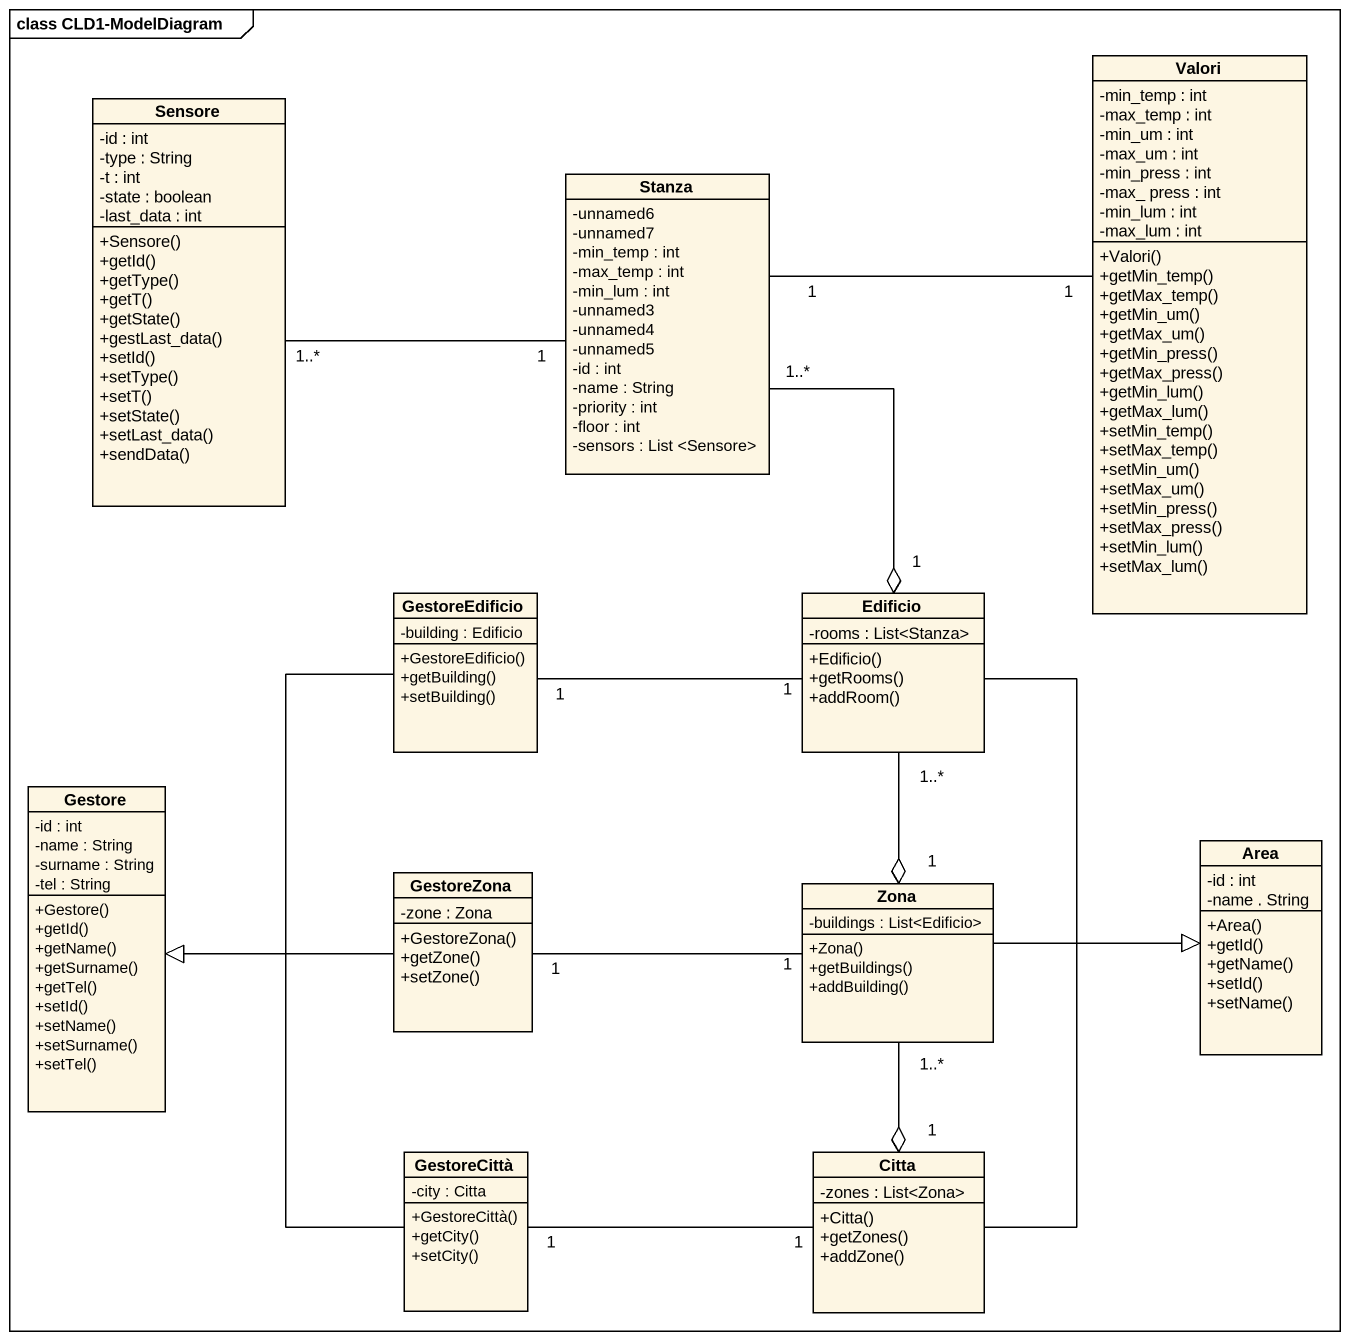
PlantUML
@startuml
mainframe class CLD1-ModelDiagram
hide circle
hide empty members
skinparam classAttributeIconSize 0
class Sensore {
  -id : int
  -type : String
  -t : int
  -state : boolean
  -last_data : int
  +Sensore()
  +getId()
  +getType()
  +getT()
  +getState()
  +gestLast_data()
  +setId()
  +setType()
  +setT()
  +setState()
  +setLast_data()
  +sendData()
}
class Valori {
  -min_temp : int
  -max_temp : int
  -min_um : int
  -max_um : int
  -min_press : int
  -max_ press : int
  -min_lum : int
  -max_lum : int
  +Valori()
  +getMin_temp()
  +getMax_temp()
  +getMin_um()
  +getMax_um()
  +getMin_press()
  +getMax_press()
  +getMin_lum()
  +getMax_lum()
  +setMin_temp()
  +setMax_temp()
  +setMin_um()
  +setMax_um()
  +setMin_press()
  +setMax_press()
  +setMin_lum()
  +setMax_lum()
}
class Stanza {
  -unnamed6
  -unnamed7
  -min_temp : int
  -max_temp : int
  -min_lum : int
  -unnamed3
  -unnamed4
  -unnamed5
  -id : int
  -name : String
  -priority : int
  -floor : int
  -sensors : List <Sensore>
}
class GestoreEdificio {
  -building : Edificio
  +GestoreEdificio()
  +getBuilding()
  +setBuilding()
}
class Edificio {
  -rooms : List<Stanza>
  +Edificio()
  +getRooms()
  +addRoom()
}
class Gestore {
  -id : int
  -name : String
  -surname : String
  -tel : String
  +Gestore()
  +getId()
  +getName()
  +getSurname()
  +getTel()
  +setId()
  +setName()
  +setSurname()
  +setTel()
}
class GestoreZona {
  -zone : Zona
  +GestoreZona()
  +getZone()
  +setZone()
}
class Area {
  -id : int
  -name . String
  +Area()
  +getId()
  +getName()
  +setId()
  +setName()
}
class Zona {
  -buildings : List<Edificio>
  +Zona()
  +getBuildings()
  +addBuilding()
}
class GestoreCittà {
  -city : Citta
  +GestoreCittà()
  +getCity()
  +setCity()
}
class Citta {
  -zones : List<Zona>
  +Citta()
  +getZones()
  +addZone()
}
Sensore "1..*" -right- "1" Stanza
Valori "1" -left- "1" Stanza
GestoreEdificio "1" -right- "1" Edificio
GestoreEdificio --|> Gestore
Edificio "1" o-up- "1..*" Stanza
Edificio --|> Area
GestoreZona -left-|> Gestore
GestoreZona "1" -right- "1" Zona
Zona "1" o-up- "1..*" Edificio
Zona -right-|> Area
GestoreCittà -up-|> Gestore
GestoreCittà "1" -right- "1" Citta
Citta -up-|> Area
Citta "1" o-up- "1..*" Zona
@enduml
